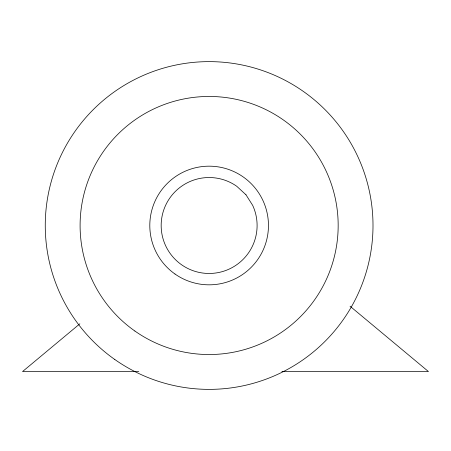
<?xml version="1.0" encoding="UTF-8"?>
<svg xmlns="http://www.w3.org/2000/svg" width="451" height="451" viewBox="0 0 451 451"><rect width="100%" height="100%" fill="white"/><g stroke="black" fill="none" stroke-linecap="round" stroke-linejoin="round"><path stroke-width="0.68" d="M79.861 323.795L22.55 371.556L138.823 371.556M281.875 371.556L428.45 371.556L350.049 306.223M245.953 194.753L236.736 186.269A47.969 47.969 0 0 0 162.828 212.979A47.969 47.969 0 0 0 213.205 273.295A47.969 47.969 0 0 0 252.656 205.329L245.953 194.753M114.83 359.52A163.871 163.871 0 0 0 372.346 240.157A163.871 163.871 0 0 0 140.222 76.822A163.871 163.871 0 0 0 114.83 359.52M134.877 331.028A129.037 129.037 0 0 0 337.652 237.04A129.037 129.037 0 0 0 154.868 108.426A129.037 129.037 0 0 0 134.877 331.028M174.994 274.022A59.329 59.329 0 0 0 268.221 230.805A59.329 59.329 0 0 0 184.183 171.673A59.329 59.329 0 0 0 174.994 274.022"/></g></svg>
